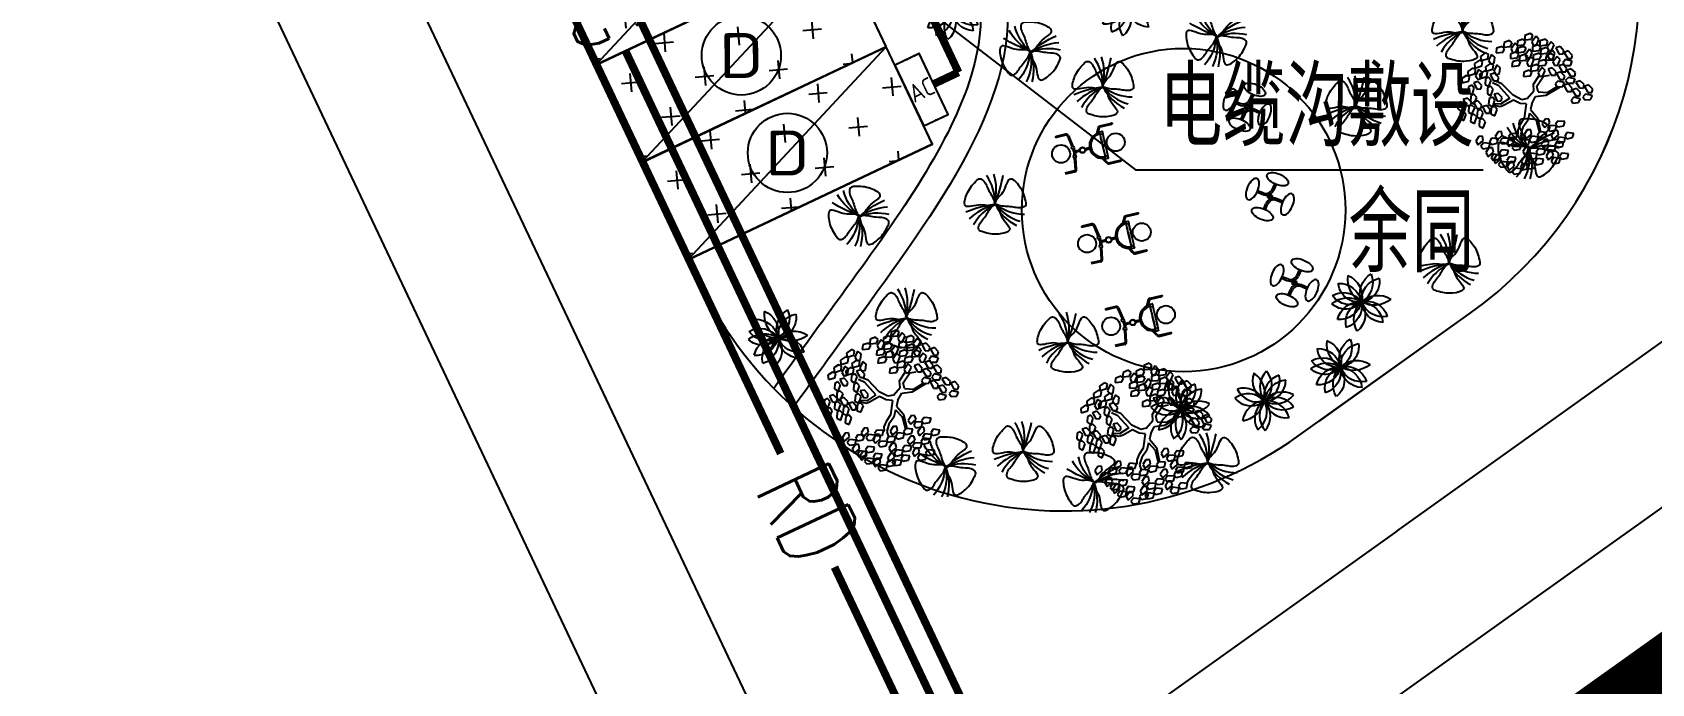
# Model space of a CAD drawing. Extents: x -809667 to 586099, y 3084146 to 3634412.
# Drawn here: x 381281.71 to 381317.75, y 3084266.69 to 3084281.19 of the extents above; entities that cross this region are included whole.
import ezdxf
from ezdxf.enums import TextEntityAlignment as Align

# ---------------------------------------------------------------- set-up
doc = ezdxf.new("R2010")
doc.units = 0
doc.header["$LTSCALE"] = 0.5
doc.header["$PDSIZE"] = 0.2
doc.layers.get('0').update_dxf_attribs({"linetype": 'CONTINUOUS'})
for name, color, linetype in [('DIM-动力', 3, 'CONTINUOUS'), ('DIM-照明', 3, 'CONTINUOUS'), ('DIM-通讯', 3, 'CONTINUOUS'), ('EQUIP-箱柜', 3, 'CONTINUOUS'), ('WIRE-动力', 2, 'CONTINUOUS'), ('WIRE-照明', 1, 'CONTINUOUS'), ('WIRE-通讯', 4, 'CONTINUOUS'), ('乔木', 84, 'CONTINUOUS'), ('器材', 1, 'CONTINUOUS'), ('文字', 7, 'CONTINUOUS'), ('树', 3, 'CONTINUOUS')]:
    doc.layers.add(name, color=color, linetype=linetype)
doc.styles.add('_TEL_ATTDEF', font='GBENOR', dxfattribs={"width": 0.8, "height": 3, "bigfont": 'GBCBIG'})
doc.styles.add('_TEL_DIM', font='SIMPLEX', dxfattribs={"width": 0.8, "height": 3.5, "bigfont": 'HZTXT'})
doc.styles.add('zx', font='GBENOR', dxfattribs={"width": 1.2, "bigfont": 'GBCBIG'})

# ---------------------------------------------------------------- blocks, each defined once
blk = doc.blocks.new('A$C42CC5923')
at = {"layer": '器材', "color": 0}
for p, q in [((319, 751), (407, 634)), ((351, 775), (439, 658)), ((263, 351), (360, 425)), ((287, 319), (386, 394)), ((687, 263), (612, 363)), ((751, 719), (634, 631)), ((719, 287), (645, 385)), ((775, 687), (658, 599))]:
    blk.add_line(p, q, dxfattribs=at)
for radius in [50, 25]:
    blk.add_circle((519, 519), radius, dxfattribs=at)
for centre, radius, start, end in [((279, 553), 152, 302.4629, 32.4629), ((281, 552), 190, 303.7495, 33.7495), ((757, 486), 190, 130.3037, 220.3037), ((758, 485), 152, 131.5902, 221.5902)]:
    blk.add_arc(centre, radius, start, end, dxfattribs=at)
for centre, major_axis in [((263, 858), (-203, -153)), ((774, 180), (203, 153))]:
    blk.add_ellipse(centre, major_axis=major_axis, ratio=0.467287, dxfattribs=at)
at = {"layer": '器材', "color": 0, "extrusion": (0, 0, -1)}
for centre, major_axis in [((857, 774), (153, -203)), ((180, 264), (-153, 203))]:
    blk.add_ellipse(centre, major_axis=major_axis, ratio=0.467287, dxfattribs=at)
blk = doc.blocks.new('A$C13153371')
at = {"layer": '器材', "color": 0}
for p, q in [((458, 875), (195, 876)), ((458, 850), (195, 851)), ((440, 743), (439, 742)), ((439, 739), (439, 742)), ((440, 738), (439, 739)), ((440, 738), (439, 737)), ((439, 737), (439, 689)), ((440, 745), (440, 743)), ((504, 742), (440, 743)), ((449, 746), (441, 746)), ((450, 745), (450, 743)), ((484, 835), (547, 725)), ((494, 744), (494, 742)), ((503, 745), (495, 745)), ((504, 744), (504, 742)), ((505, 741), (504, 742)), ((505, 738), (504, 737)), ((505, 736), (504, 737)), ((505, 738), (505, 741)), ((505, 736), (505, 688)), ((505, 728), (505, 696)), ((506, 847), (576, 725)), ((576, 725), (547, 725)), ((1192, 823), (1147, 568)), ((1217, 818), (1172, 568)), ((1247, 868), (1463, 867)), ((1247, 843), (1463, 842)), ((440, 688), (439, 689)), ((504, 687), (440, 688)), ((441, 638), (442, 658)), ((441, 608), (441, 628)), ((441, 578), (441, 598)), ((441, 548), (441, 568)), ((441, 518), (441, 538)), ((441, 488), (441, 508)), ((441, 458), (441, 478)), ((441, 428), (441, 448)), ((441, 398), (441, 418)), ((441, 368), (441, 388)), ((442, 668), (442, 678)), ((497, 682), (447, 683)), ((501, 637), (502, 657)), ((501, 607), (501, 627)), ((501, 577), (501, 597)), ((501, 547), (501, 567)), ((501, 517), (501, 537)), ((501, 487), (501, 507)), ((501, 457), (501, 477)), ((501, 427), (501, 447)), ((501, 397), (501, 417)), ((501, 367), (501, 387)), ((502, 667), (502, 677)), ((505, 688), (504, 687)), ((779, 452), (897, 452)), ((779, 420), (897, 420)), ((1021, 448), (1122, 448)), ((1021, 423), (1122, 423)), ((1122, 423), (1122, 448)), ((1147, 568), (1172, 568)), ((455, 25), (192, 26)), ((455, 0), (192, 1)), ((438, 188), (437, 187)), ((437, 139), (437, 187)), ((438, 138), (437, 139)), ((438, 138), (437, 137)), ((437, 137), (437, 134)), ((438, 133), (437, 134)), ((502, 187), (438, 188)), ((502, 132), (438, 133)), ((438, 131), (438, 133)), ((447, 130), (439, 130)), ((440, 338), (441, 358)), ((440, 308), (440, 328)), ((440, 298), (440, 278)), ((440, 248), (440, 268)), ((440, 218), (440, 238)), ((440, 198), (440, 208)), ((445, 193), (495, 192)), ((448, 131), (448, 133)), ((481, 40), (545, 149)), ((492, 130), (492, 132)), ((501, 129), (493, 129)), ((500, 337), (501, 357)), ((500, 307), (500, 327)), ((500, 297), (500, 277)), ((500, 247), (500, 267)), ((500, 217), (500, 237)), ((500, 197), (500, 207)), ((503, 186), (502, 187)), ((503, 138), (502, 137)), ((503, 136), (502, 137)), ((503, 133), (502, 132)), ((502, 130), (502, 132)), ((503, 138), (503, 186)), ((503, 146), (503, 178)), ((503, 27), (574, 149)), ((503, 136), (503, 133)), ((574, 149), (545, 149)), ((1190, 47), (1146, 302)), ((1146, 302), (1171, 302)), ((1214, 52), (1171, 302)), ((1244, 27), (1460, 26)), ((1244, 2), (1460, 1))]:
    blk.add_line(p, q, dxfattribs=at)
for centre, radius in [((194, 863), 12.5), ((200, 440), 200), ((958, 436), 63.5), ((958, 436), 57), ((1138, 435), 16), ((1159, 535), 33), ((1159, 335), 33), ((1445, 405), 200), ((191, 13), 12.5), ((1460, 14), 12.5)]:
    blk.add_circle(centre, radius, dxfattribs=at)
for centre, radius, start, end in [((441, 745), 1, 89.8087, 179.8087), ((449, 745), 1, 359.8087, 89.8087), ((458, 820), 55, 29.8087, 89.8087), ((458, 820), 30, 29.8087, 89.8087), ((495, 744), 1, 89.8087, 179.8087), ((503, 744), 1, 359.8087, 89.8087), ((504, 437), 291, 2.9606, 89.8087), ((1246, 813), 55, 89.8087, 169.8087), ((1246, 813), 30, 89.8087, 169.8087), ((441, 633), 5, 89.8087, 269.8087), ((441, 603), 5, 89.8087, 269.8087), ((441, 573), 5, 89.8087, 269.8087), ((441, 543), 5, 89.8087, 269.8087), ((441, 513), 5, 89.8087, 269.8087), ((441, 483), 5, 89.8087, 269.8087), ((441, 453), 5, 89.8087, 269.8087), ((441, 423), 5, 89.8087, 269.8087), ((441, 393), 5, 89.8087, 269.8087), ((441, 363), 5, 89.8087, 269.8087), ((442, 663), 5, 89.8087, 269.8087), ((447, 678), 5, 89.8087, 179.8087), ((497, 677), 5, 359.8087, 89.8087), ((501, 632), 5, 269.8087, 89.8087), ((501, 602), 5, 269.8087, 89.8087), ((501, 572), 5, 269.8087, 89.8087), ((501, 542), 5, 269.8087, 89.8087), ((501, 512), 5, 269.8087, 89.8087), ((501, 482), 5, 269.8087, 89.8087), ((501, 452), 5, 269.8087, 89.8087), ((501, 422), 5, 269.8087, 89.8087), ((501, 392), 5, 269.8087, 89.8087), ((501, 362), 5, 269.8087, 89.8087), ((502, 662), 5, 269.8087, 89.8087), ((504, 437), 259, 269.8087, 89.8087), ((504, 437), 291, 269.8087, 356.6568), ((779, 436), 16, 89.8087, 269.8087), ((1354, 434), 232, 160.3764, 199.241), ((1159, 535), 33, 223.5476, 281.6072), ((1159, 335), 33, 78.0103, 136.0698), ((1354, 434), 200, 160.0241, 199.5934), ((440, 333), 5, 89.8087, 269.8087), ((440, 303), 5, 89.8087, 269.8087), ((440, 273), 5, 89.8087, 269.8087), ((440, 243), 5, 89.8087, 269.8087), ((440, 213), 5, 89.8087, 269.8087), ((439, 131), 1, 179.8087, 269.8087), ((445, 198), 5, 179.8087, 269.8087), ((447, 131), 1, 269.8087, 359.8087), ((456, 55), 30, 269.8087, 329.8087), ((456, 55), 55, 269.8087, 329.8087), ((493, 130), 1, 179.8087, 269.8087), ((495, 197), 5, 269.8087, 359.8087), ((500, 332), 5, 269.8087, 89.8087), ((500, 302), 5, 269.8087, 89.8087), ((500, 272), 5, 269.8087, 89.8087), ((500, 242), 5, 269.8087, 89.8087), ((500, 212), 5, 269.8087, 89.8087), ((501, 130), 1, 269.8087, 359.8087), ((1244, 57), 55, 189.8087, 269.8087), ((1244, 57), 30, 189.8087, 269.8087)]:
    blk.add_arc(centre, radius, start, end, dxfattribs=at)
blk = doc.blocks.new('白玉兰')
at = {"color": 0}
for centre, radius, start, end in [((-713, 1844), 1941, 291.82137, 332.63459), ((-478, 2077), 2115, 283.29933, 320.85284), ((-1261, 1665), 2054, 309.39345, 347.16547), ((-559, -2135), 2214, 76.70325, 111.40179), ((-1148, -2037), 2310, 61.625, 95.14911), ((-4729, -6984), 8429, 56.1879, 65.279), ((4371, -556), 4392, 172.1708, 190.66767), ((2827, 107), 2821, 182.25436, 209.88683), ((2146, 475), 2185, 193.30629, 228.41072)]:
    blk.add_arc(centre, radius, start, end, dxfattribs=at)
for points in [[(-33, 16), (-233, 73), (-342, 562), (-1254, 922), (-425, 1375), (-33, 1392), (376, 1386), (477, 1091), (236, 716), (185, 277), (29, 67), (-7, 18)], [(36, -22), (99, -220), (-250, -580), (-51, -1540), (-885, -1095), (-1114, -777), (-1334, -432), (-1142, -186), (-697, -181), (-301, 17), (-41, 2), (21, -1)], [(8, 31), (155, 177), (635, 34), (1395, 653), (1385, -291), (1209, -641), (1004, -995), (697, -939), (487, -546), (129, -287), (22, -49), (-3, 7)]]:
    blk.add_open_spline(points, degree=3, knots=[0, 0, 0, 0, 621.989778, 1340.944545, 1869.007736, 2592.427455, 2798.699245, 2915.827596, 3435.261502, 4029.77129, 4212.300518, 4212.300518, 4212.300518, 4212.300518], dxfattribs=at)
blk = doc.blocks.new('A$C46A015EA')
at = {"layer": '树', "color": 0, "linetype": 'Continuous'}
for centre, radius, start, end in [((1.33, 4.1), 1.97, 227.5644, 31.3305), ((0.8, 3.48), 2, 251.8163, 53.749), ((2.09, 4.41), 1.9, 199.3601, 10.491), ((0.8, 2.58), 1.78, 359.791, 92.4715), ((2.81, 4.68), 2.12, 188.6399, 263.6226), ((3.77, 4.19), 2.01, 153.4396, 313.5861), ((4.1, 3.63), 1.85, 126.1691, 303.0486), ((4.64, 2.8), 2.08, 109.3184, 262.8778), ((1.26, 1.36), 1.8, 310.7789, 134.4149), ((0.76, 1.9), 1.94, 297.0245, 103.8489), ((3.55, 0.81), 2.01, 38.8778, 198.6816), ((3.96, 1.2), 1.94, 51.9802, 218.2571), ((2.13, 0.33), 2.29, 10.2667, 147.1518)]:
    blk.add_arc(centre, radius, start, end, dxfattribs=at)
blk = doc.blocks.new('幌伞枫')
at = {"layer": '乔木', "color": 0}
for p, q in [((-685, 826), (-567, 841)), ((-677, 937), (-604, 995)), ((-670, 878), (-677, 937)), ((-604, 870), (-670, 878)), ((-604, 995), (-531, 966)), ((-531, 966), (-604, 870)), ((-567, 841), (-531, 782)), ((-531, 995), (-450, 1054)), ((-523, 937), (-531, 995)), ((-531, 819), (-457, 878)), ((-450, 929), (-523, 937)), ((-457, 878), (-391, 848)), ((-391, 848), (-457, 746)), ((-450, 1054), (-384, 1025)), ((-384, 1025), (-450, 929)), ((-384, 870), (-303, 937)), ((-377, 819), (-384, 870)), ((-237, 900), (-310, 804)), ((-303, 937), (-237, 900)), ((-237, 797), (-156, 863)), ((-156, 863), (-90, 826)), ((-9, 966), (27, 1054)), ((20, 915), (-9, 966)), ((86, 944), (20, 915)), ((27, 1054), (101, 1061)), ((101, 1061), (86, 944)), ((123, 966), (145, 1032)), ((196, 878), (123, 966)), ((137, 804), (167, 870)), ((145, 1032), (203, 1025)), ((167, 870), (225, 863)), ((247, 937), (196, 878)), ((203, 1025), (247, 937)), ((225, 863), (262, 775)), ((247, 937), (284, 1025)), ((284, 885), (247, 937)), ((284, 1025), (365, 1032)), ((350, 915), (284, 885)), ((365, 1032), (350, 915)), ((380, 937), (409, 1003)), ((460, 848), (380, 937)), ((402, 775), (424, 841)), ((409, 1003), (468, 995)), ((424, 900), (460, 988)), ((453, 848), (424, 900)), ((424, 841), (482, 834)), ((519, 878), (453, 848)), ((460, 988), (534, 995)), ((504, 900), (460, 848)), ((468, 995), (504, 900)), ((482, 834), (526, 746)), ((534, 995), (519, 878)), ((556, 900), (578, 966)), ((629, 812), (556, 900)), ((578, 966), (636, 959)), ((681, 870), (629, 812)), ((636, 959), (681, 870)), ((651, 775), (688, 863)), ((688, 863), (761, 870)), ((761, 870), (747, 753)), ((783, 775), (805, 841)), ((805, 841), (864, 834)), ((864, 834), (908, 746)), ((-993, 643), (-927, 680)), ((-993, 548), (-993, 643)), ((-890, 570), (-942, 518)), ((-927, 680), (-890, 570)), ((-810, 628), (-736, 687)), ((-802, 570), (-810, 628)), ((-736, 562), (-802, 570)), ((-736, 687), (-663, 658)), ((-663, 658), (-736, 562)), ((-663, 753), (-685, 826)), ((-567, 738), (-663, 753)), ((-663, 687), (-582, 746)), ((-655, 628), (-663, 687)), ((-582, 614), (-655, 628)), ((-582, 746), (-516, 716)), ((-516, 716), (-582, 614)), ((-531, 782), (-567, 738)), ((-545, 709), (-428, 724)), ((-523, 636), (-545, 709)), ((-523, 760), (-531, 819)), ((-457, 746), (-523, 760)), ((-421, 621), (-523, 636)), ((-428, 724), (-384, 665)), ((-384, 665), (-421, 621)), ((-391, 628), (-274, 643)), ((-369, 555), (-391, 628)), ((-384, 738), (-310, 804)), ((-377, 680), (-384, 738)), ((-310, 804), (-377, 819)), ((-310, 672), (-377, 680)), ((-274, 548), (-369, 555)), ((-310, 804), (-237, 768)), ((-237, 768), (-310, 672)), ((-296, 511), (-215, 577)), ((-274, 643), (-237, 592)), ((-237, 592), (-274, 548)), ((-230, 738), (-237, 797)), ((-156, 731), (-230, 738)), ((-215, 577), (-149, 540)), ((-90, 826), (-156, 731)), ((108, 650), (145, 738)), ((137, 599), (108, 650)), ((211, 716), (137, 804)), ((203, 628), (137, 599)), ((145, 738), (218, 746)), ((218, 746), (203, 628)), ((262, 775), (211, 716)), ((240, 650), (262, 716)), ((313, 562), (240, 650)), ((255, 489), (284, 555)), ((262, 716), (321, 709)), ((284, 555), (336, 548)), ((306, 540), (350, 636)), ((365, 621), (313, 562)), ((321, 709), (365, 621)), ((350, 636), (424, 636)), ((475, 687), (402, 775)), ((424, 636), (409, 518)), ((446, 548), (468, 606)), ((468, 606), (526, 599)), ((526, 746), (475, 687)), ((526, 599), (570, 511)), ((570, 738), (600, 804)), ((644, 650), (570, 738)), ((600, 804), (658, 797)), ((695, 709), (644, 650)), ((681, 724), (651, 775)), ((658, 797), (695, 709)), ((747, 753), (681, 724)), ((717, 525), (754, 614)), ((754, 614), (827, 621)), ((857, 687), (783, 775)), ((798, 614), (827, 680)), ((871, 525), (798, 614)), ((827, 621), (813, 503)), ((827, 680), (886, 672)), ((849, 525), (871, 592)), ((908, 746), (857, 687)), ((871, 592), (930, 584)), ((923, 584), (871, 525)), ((886, 672), (923, 584)), ((930, 584), (974, 496)), ((-1081, 320), (-1015, 357)), ((-1081, 217), (-1081, 320)), ((-1037, 489), (-971, 525)), ((-1037, 393), (-1037, 489)), ((-986, 364), (-1037, 393)), ((-1015, 357), (-978, 239)), ((-942, 518), (-993, 548)), ((-934, 408), (-986, 364)), ((-971, 525), (-934, 408)), ((-956, 320), (-898, 423)), ((-883, 291), (-956, 320)), ((-898, 423), (-824, 423)), ((-883, 349), (-817, 386)), ((-810, 364), (-883, 291)), ((-883, 247), (-883, 349)), ((-824, 423), (-810, 364)), ((-817, 518), (-699, 533)), ((-795, 445), (-817, 518)), ((-817, 386), (-780, 269)), ((-699, 430), (-795, 445)), ((-758, 313), (-685, 371)), ((-751, 254), (-758, 313)), ((-699, 533), (-663, 474)), ((-663, 474), (-699, 430)), ((-685, 371), (-619, 342)), ((-619, 342), (-685, 247)), ((-611, 371), (-531, 430)), ((-604, 313), (-611, 371)), ((-538, 305), (-604, 313)), ((-465, 401), (-538, 305)), ((-531, 430), (-465, 401)), ((-457, 342), (-332, 364)), ((-428, 276), (-457, 342)), ((-443, 452), (-369, 518)), ((-435, 393), (-443, 452)), ((-369, 386), (-435, 393)), ((-369, 518), (-296, 481)), ((-296, 481), (-369, 386)), ((-332, 364), (-296, 305)), ((-296, 305), (-332, 261)), ((-257, 346), (-327, 441)), ((-222, 377), (-311, 462)), ((-288, 452), (-296, 511)), ((-215, 445), (-288, 452)), ((-252, 158), (-257, 346)), ((-206, 307), (-222, 377)), ((-149, 540), (-215, 445)), ((-188, 124), (-206, 307)), ((225, 276), (277, 357)), ((328, 401), (255, 489)), ((277, 357), (336, 393)), ((291, 261), (372, 364)), ((343, 496), (306, 540)), ((380, 459), (328, 401)), ((336, 548), (380, 459)), ((336, 393), (344, 419)), ((409, 518), (343, 496)), ((365, 225), (402, 313)), ((372, 364), (468, 393)), ((402, 313), (482, 320)), ((519, 452), (446, 548)), ((460, 386), (490, 452)), ((534, 291), (460, 386)), ((482, 320), (468, 203)), ((490, 452), (541, 445)), ((497, 225), (526, 291)), ((570, 511), (519, 452)), ((526, 291), (585, 283)), ((585, 349), (534, 291)), ((541, 445), (585, 349)), ((585, 283), (622, 188)), ((592, 408), (629, 496)), ((629, 357), (592, 408)), ((629, 496), (710, 503)), ((695, 386), (629, 357)), ((710, 503), (695, 386)), ((747, 481), (717, 525)), ((725, 408), (754, 474)), ((798, 320), (725, 408)), ((813, 503), (747, 481)), ((747, 247), (769, 313)), ((754, 474), (813, 467)), ((769, 313), (827, 305)), ((849, 371), (798, 320)), ((813, 467), (849, 371)), ((827, 305), (871, 217)), ((923, 437), (849, 525)), ((864, 364), (893, 430)), ((937, 276), (864, 364)), ((893, 430), (952, 423)), ((974, 496), (923, 437)), ((989, 335), (937, 276)), ((952, 423), (989, 335)), ((-1125, 166), (-1059, 195)), ((-1125, 63), (-1125, 166)), ((-1074, 34), (-1125, 63)), ((-1030, 188), (-1081, 217)), ((-1022, 85), (-1074, 34)), ((-1059, 195), (-1022, 85)), ((-1044, -10), (-986, 92)), ((-978, 239), (-1030, 188)), ((-986, 92), (-912, 92)), ((-898, 34), (-971, -32)), ((-927, 195), (-861, 225)), ((-927, 92), (-927, 195)), ((-876, 63), (-927, 92)), ((-912, 92), (-898, 34)), ((-832, 217), (-883, 247)), ((-824, 114), (-876, 63)), ((-861, 225), (-824, 114)), ((-846, 19), (-788, 122)), ((-773, -3), (-846, 19)), ((-780, 269), (-832, 217)), ((-788, 122), (-714, 122)), ((-773, 203), (-655, 217)), ((-751, 129), (-773, 203)), ((-699, 63), (-773, -3)), ((-685, 247), (-751, 254)), ((-648, 114), (-751, 129)), ((-714, 122), (-699, 63)), ((-655, 217), (-611, 158)), ((-611, 158), (-648, 114)), ((-531, 129), (-641, 203)), ((-531, 195), (-633, 254)), ((-252, 158), (-531, 195)), ((-259, 85), (-531, 129)), ((-332, 261), (-428, 276)), ((-112, 4), (-259, 85)), ((-76, 63), (-188, 124)), ((-76, -84), (-112, 4)), ((-9, -18), (-76, 63)), ((-9, -18), (174, 151)), ((152, 26), (240, 122)), ((152, 26), (318, 4)), ((174, 151), (225, 276)), ((240, 122), (291, 261)), ((295, -42), (527, 53)), ((318, 4), (524, 78)), ((402, 173), (365, 225)), ((468, 203), (402, 173)), ((570, 136), (497, 225)), ((519, 63), (541, 129)), ((592, -25), (519, 63)), ((541, 129), (600, 122)), ((622, 188), (570, 136)), ((644, 34), (592, -25)), ((600, 122), (644, 34)), ((673, 70), (710, 166)), ((703, 26), (673, 70)), ((769, 48), (703, 26)), ((710, 166), (783, 166)), ((820, 158), (747, 247)), ((783, 166), (769, 48)), ((805, 78), (827, 144)), ((879, -18), (805, 78)), ((871, 217), (820, 158)), ((827, 144), (886, 136)), ((879, 122), (923, 210)), ((915, 78), (879, 122)), ((930, 41), (879, -18)), ((886, 136), (930, 41)), ((981, 100), (915, 78)), ((923, 210), (996, 217)), ((996, 217), (981, 100)), ((1011, 122), (1040, 188)), ((1092, 34), (1011, 122)), ((1033, -40), (1055, 26)), ((1040, 188), (1099, 180)), ((1055, 26), (1114, 19)), ((1143, 92), (1092, 34)), ((1099, 180), (1143, 92)), ((1114, 19), (1158, -69)), ((-1089, -304), (-1030, -253)), ((-1081, -142), (-1022, -91)), ((-1052, -238), (-1081, -142)), ((-1000, -253), (-1052, -238)), ((-971, -32), (-1044, -10)), ((-1030, -253), (-971, -355)), ((-1022, -91), (-964, -194)), ((-964, -194), (-1000, -253)), ((-861, -282), (-802, -238)), ((-802, -238), (-744, -341)), ((-736, -231), (-677, -179)), ((-707, -326), (-736, -231)), ((-677, -179), (-619, -289)), ((-479, -289), (-421, -245)), ((-421, -245), (-362, -348)), ((-120, -253), (-215, -311)), ((-76, -84), (-120, -253)), ((42, -98), (-20, -221)), ((-20, -221), (62, -380)), ((-9, -18), (-9, -18)), ((-9, -18), (-9, -18)), ((-9, -18), (-9, -18)), ((-9, -18), (-9, -18)), ((-9, -18), (-9, -18)), ((-9, -18), (-9, -18)), ((-9, -18), (-9, -18)), ((-9, -18), (-9, -18)), ((-9, -18), (-9, -18)), ((-9, -18), (-9, -18)), ((-9, -18), (-9, -18)), ((-9, -18), (-9, -18)), ((-9, -18), (-9, -18)), ((-9, -18), (-9, -18)), ((-9, -18), (-9, -18)), ((-9, -18), (-9, -18)), ((-9, -18), (-9, -18)), ((-9, -18), (-9, -18)), ((-9, -18), (-9, -18)), ((-9, -18), (-9, -18)), ((-9, -18), (-9, -18)), ((-9, -18), (-9, -18)), ((-9, -18), (-9, -18)), ((-9, -18), (-9, -18)), ((-9, -18), (-9, -18)), ((-9, -18), (-9, -18)), ((-9, -18), (-9, -18)), ((-9, -18), (-9, -18)), ((-9, -18), (-9, -18)), ((-9, -18), (-9, -18)), ((-9, -18), (-9, -18)), ((-9, -18), (-9, -18)), ((-9, -18), (-9, -18)), ((-9, -18), (-9, -18)), ((-9, -18), (-9, -18)), ((-9, -18), (-9, -18)), ((-9, -18), (-9, -18)), ((-9, -18), (-9, -18)), ((-9, -18), (-9, -18)), ((-9, -18), (-9, -18)), ((42, -98), (109, -22)), ((109, -22), (295, -42)), ((387, -142), (424, -47)), ((424, -187), (387, -142)), ((424, -47), (504, -47)), ((490, -165), (424, -187)), ((504, -47), (490, -165)), ((519, -135), (548, -76)), ((592, -231), (519, -135)), ((541, -297), (563, -231)), ((548, -76), (607, -84)), ((563, -231), (622, -238)), ((644, -172), (592, -231)), ((607, -84), (644, -172)), ((622, -238), (666, -333)), ((644, -150), (681, -62)), ((673, -201), (644, -150)), ((739, -172), (673, -201)), ((681, -62), (754, -54)), ((754, -54), (739, -172)), ((776, -150), (805, -84)), ((849, -238), (776, -150)), ((791, -311), (820, -245)), ((805, -84), (857, -91)), ((820, -84), (849, -18)), ((893, -172), (820, -84)), ((820, -245), (879, -253)), ((849, -18), (908, -25)), ((901, -187), (849, -238)), ((857, -91), (901, -187)), ((879, -253), (915, -341)), ((945, -120), (893, -172)), ((908, -25), (945, -120)), ((1106, -128), (1033, -40)), ((1158, -69), (1106, -128)), ((-1067, -399), (-1089, -304)), ((-1008, -414), (-1067, -399)), ((-971, -355), (-1008, -414)), ((-978, -502), (-920, -458)), ((-956, -598), (-978, -502)), ((-971, -451), (-934, -341)), ((-898, -465), (-971, -451)), ((-934, -341), (-868, -326)), ((-920, -458), (-861, -561)), ((-839, -377), (-898, -465)), ((-876, -443), (-817, -399)), ((-846, -539), (-876, -443)), ((-868, -326), (-839, -377)), ((-839, -385), (-861, -282)), ((-795, -561), (-846, -539)), ((-780, -399), (-839, -385)), ((-817, -399), (-758, -502)), ((-758, -502), (-795, -561)), ((-744, -341), (-780, -399)), ((-751, -598), (-714, -480)), ((-744, -392), (-685, -341)), ((-722, -487), (-744, -392)), ((-663, -502), (-722, -487)), ((-714, -480), (-648, -465)), ((-655, -348), (-707, -326)), ((-685, -341), (-626, -443)), ((-626, -524), (-677, -605)), ((-626, -443), (-663, -502)), ((-619, -289), (-655, -348)), ((-648, -465), (-626, -524)), ((-626, -539), (-589, -429)), ((-553, -554), (-626, -539)), ((-626, -590), (-567, -546)), ((-589, -429), (-523, -414)), ((-567, -546), (-509, -649)), ((-494, -465), (-553, -554)), ((-523, -414), (-494, -465)), ((-487, -451), (-428, -399)), ((-465, -546), (-487, -451)), ((-487, -605), (-428, -554)), ((-457, -385), (-479, -289)), ((-413, -568), (-465, -546)), ((-399, -407), (-457, -385)), ((-428, -399), (-369, -510)), ((-428, -554), (-369, -664)), ((-369, -510), (-413, -568)), ((-362, -348), (-399, -407)), ((-369, -598), (-332, -487)), ((-332, -487), (-266, -473)), ((-244, -524), (-296, -612)), ((-215, -311), (-285, -477)), ((-266, -473), (-244, -524)), ((-156, -341), (-230, -532)), ((-230, -532), (-186, -627)), ((-61, -304), (-156, -341)), ((-61, -304), (38, -431)), ((38, -431), (49, -612)), ((62, -380), (79, -664)), ((614, -392), (541, -297)), ((666, -333), (614, -392)), ((871, -399), (791, -311)), ((915, -341), (871, -399)), ((-986, -664), (-927, -620)), ((-964, -759), (-986, -664)), ((-912, -781), (-964, -759)), ((-898, -620), (-956, -598)), ((-927, -620), (-868, -722)), ((-868, -722), (-912, -781)), ((-861, -561), (-898, -620)), ((-868, -818), (-832, -700)), ((-795, -825), (-868, -818)), ((-832, -700), (-766, -686)), ((-744, -744), (-795, -825)), ((-766, -686), (-744, -744)), ((-766, -825), (-699, -774)), ((-736, -921), (-766, -825)), ((-677, -605), (-751, -598)), ((-751, -664), (-692, -620)), ((-729, -759), (-751, -664)), ((-670, -781), (-729, -759)), ((-699, -774), (-641, -884)), ((-692, -620), (-633, -722)), ((-633, -722), (-670, -781)), ((-633, -752), (-575, -708)), ((-611, -847), (-633, -752)), ((-597, -693), (-626, -590)), ((-545, -708), (-597, -693)), ((-575, -708), (-516, -810)), ((-516, -810), (-553, -869)), ((-509, -649), (-545, -708)), ((-516, -906), (-479, -788)), ((-494, -766), (-435, -715)), ((-472, -862), (-494, -766)), ((-457, -700), (-487, -605)), ((-479, -788), (-413, -781)), ((-406, -722), (-457, -700)), ((-435, -715), (-377, -818)), ((-413, -781), (-384, -832)), ((-377, -818), (-413, -877)), ((-369, -664), (-406, -722)), ((-377, -913), (-340, -803)), ((-296, -612), (-369, -598)), ((-340, -803), (-274, -788)), ((-288, -664), (-171, -649)), ((-266, -737), (-288, -664)), ((-274, -788), (-244, -840)), ((-171, -752), (-266, -737)), ((-171, -649), (-127, -708)), ((-127, -708), (-171, -752)), ((-142, -737), (-24, -730)), ((-127, -810), (-142, -737)), ((-24, -832), (-127, -810)), ((-24, -686), (-9, -620)), ((64, -766), (-24, -686)), ((-24, -730), (13, -788)), ((13, -788), (-24, -832)), ((-9, -620), (49, -612)), ((27, -869), (42, -803)), ((42, -803), (101, -803)), ((49, -612), (101, -700)), ((101, -700), (64, -766)), ((93, -730), (218, -715)), ((115, -803), (93, -730)), ((101, -803), (159, -884)), ((218, -818), (115, -803)), ((218, -715), (255, -774)), ((255, -774), (218, -818)), ((240, -803), (358, -796)), ((262, -877), (240, -803)), ((358, -752), (372, -686)), ((446, -832), (358, -752)), ((358, -796), (394, -847)), ((372, -686), (431, -678)), ((431, -678), (482, -766)), ((482, -766), (446, -832)), ((-685, -935), (-736, -921)), ((-641, -884), (-685, -935)), ((-641, -972), (-604, -862)), ((-567, -987), (-641, -972)), ((-553, -869), (-611, -847)), ((-604, -862), (-538, -847)), ((-516, -899), (-567, -987)), ((-538, -847), (-516, -899)), ((-443, -913), (-516, -906)), ((-509, -979), (-391, -965)), ((-487, -1053), (-509, -979)), ((-391, -1067), (-487, -1053)), ((-413, -877), (-472, -862)), ((-384, -832), (-443, -913)), ((-391, -965), (-354, -1023)), ((-354, -1023), (-391, -1067)), ((-303, -928), (-377, -913)), ((-362, -1053), (-244, -1045)), ((-347, -1126), (-362, -1053)), ((-244, -840), (-303, -928)), ((-252, -1001), (-230, -935)), ((-164, -1082), (-252, -1001)), ((-244, -1045), (-208, -1097)), ((-208, -1097), (-244, -1141)), ((-230, -847), (-112, -840)), ((-208, -921), (-230, -847)), ((-230, -935), (-178, -928)), ((-112, -935), (-208, -921)), ((-178, -928), (-120, -1016)), ((-120, -1016), (-164, -1082)), ((-112, -840), (-76, -891)), ((-76, -891), (-112, -935)), ((-90, -921), (27, -913)), ((-68, -994), (-90, -921)), ((27, -1016), (-68, -994)), ((115, -950), (27, -869)), ((27, -913), (71, -972)), ((71, -972), (27, -1016)), ((159, -884), (115, -950)), ((167, -928), (284, -921)), ((189, -1001), (167, -928)), ((284, -1023), (189, -1001)), ((358, -891), (262, -877)), ((284, -921), (328, -979)), ((328, -979), (284, -1023)), ((313, -1009), (431, -994)), ((328, -1082), (313, -1009)), ((431, -1097), (328, -1082)), ((394, -847), (358, -891)), ((431, -950), (446, -884)), ((519, -1031), (431, -950)), ((431, -994), (468, -1053)), ((468, -1053), (431, -1097)), ((446, -884), (504, -884)), ((504, -884), (556, -965)), ((556, -965), (519, -1031)), ((-244, -1141), (-347, -1126))]:
    blk.add_line(p, q, dxfattribs=at)
blk = doc.blocks.new('123213')
at = {"layer": '文字', "linetype": 'Continuous'}
h = blk.add_hatch(dxfattribs=at)
h.set_pattern_fill('CROSS', color=8, scale=0.52003, angle=95.0349)
h.set_pattern_definition([(95.035, (381893.9438, 3087142.6683), (-0.894815, 0.74991), [0.41277, -1.23832]), (185.035, (381894.1313, 3087142.89204), (-0.74991, -0.894815), [0.41277, -1.23832])])
h.paths.add_polyline_path([(381888.113, 3087142.155), (381893.539, 3087144.718), (381892.514, 3087146.88), (381887.09, 3087144.317)])
h = blk.add_hatch(dxfattribs=at)
h.set_pattern_fill('CROSS', color=8, scale=0.52003, angle=95.0349)
h.set_pattern_definition([(95.035, (381894.9705, 3087140.499), (-0.894815, 0.74991), [0.41277, -1.23832]), (185.035, (381895.158, 3087140.7227), (-0.74991, -0.894815), [0.41277, -1.23832])])
h.paths.add_polyline_path([(381889.14, 3087139.985), (381894.566, 3087142.549), (381893.541, 3087144.71), (381888.117, 3087142.148)])
h = blk.add_hatch(dxfattribs=at)
h.set_pattern_fill('CROSS', color=8, scale=0.52003, angle=95.0349)
h.set_pattern_definition([(95.035, (381895.9964, 3087138.3289), (-0.894815, 0.74991), [0.41277, -1.23832]), (185.035, (381896.1839, 3087138.5526), (-0.74991, -0.894815), [0.41277, -1.23832])])
h.paths.add_polyline_path([(381890.166, 3087137.815), (381895.592, 3087140.379), (381894.567, 3087142.54), (381889.143, 3087139.977)])
at = {"layer": '文字', "color": 8, "linetype": 'Continuous'}
for p, q in [((381863.854, 3087179.384), (381892.787, 3087118.251)), ((381905.936, 3087131.757), (381933.727, 3087151.604)), ((381904.193, 3087134.198), (381907.565, 3087136.607)), ((381905.936, 3087131.757), (381893.812, 3087123.098))]:
    blk.add_line(p, q, dxfattribs=at)
at = {"layer": '文字', "color": 8, "linetype": 'Continuous', "const_width": 1.5, "flags": 128}
blk.add_lwpolyline([(381804.234, 3087074.341), (381852.786, 3087079.875), (381981.092, 3087094.498), (381943.469, 3087141.66), (381937.453, 3087153.954), (381936.869, 3087152.452), (381937.181, 3087150.636), (381936.123, 3087147.502), (381933.646, 3087144.173), (381869.205, 3087098.152), (381866.3, 3087104.178), (381855.665, 3087096.791), (381846.555, 3087097.31), (381816.785, 3087092.33)], dxfattribs=at)
at = {"layer": '文字', "color": 8, "linetype": 'Continuous', "flags": 128}
for points in [[(381892.708, 3087190.861, 0.393528), (381888.876, 3087192.287), (381871.32, 3087184.985, 0.428399), (381869.76, 3087180.932), (381890.384, 3087137.355, 0.467402), (381903.749, 3087133.881), (381907.565, 3087136.607, 0.348347), (381910.658, 3087147.354), (381893.025, 3087190.229)], [(381898.295, 3087098.455), (381939.043, 3087103.11, 0.590353), (381945.041, 3087117.684), (381943.166, 3087120.021, 0.397913), (381930.916, 3087121.713), (381914.916, 3087110.286, -0.467402), (381901.551, 3087113.76), (381899.743, 3087117.58, -0.362953), (381901.679, 3087125.03), (381935.471, 3087149.163)]]:
    blk.add_lwpolyline(points, format="xyb", dxfattribs=at)
blk.add_lwpolyline([(381864.251, 3087185.558), (381904.203, 3087101.143)], dxfattribs=at)
at = {"layer": '文字', "color": 8, "linetype": 'Continuous'}
for points in [[(381888.113, 3087142.155), (381893.539, 3087144.718), (381892.514, 3087146.88), (381887.09, 3087144.317)], [(381889.14, 3087139.985), (381894.566, 3087142.549), (381893.541, 3087144.71), (381888.117, 3087142.148)], [(381890.166, 3087137.815), (381895.592, 3087140.379), (381894.567, 3087142.54), (381889.143, 3087139.977)]]:
    blk.add_lwpolyline(points, close=True, dxfattribs=at)
at = {"layer": '文字', "color": 8, "linetype": 'Continuous', "flags": 128}
for points in [[(381888.118, 3087142.143), (381893.541, 3087144.71), (381892.514, 3087146.879), (381887.091, 3087144.312)], [(381889.144, 3087139.974), (381894.568, 3087142.541), (381893.541, 3087144.71), (381888.118, 3087142.143)], [(381890.171, 3087137.804), (381895.594, 3087140.371), (381894.568, 3087142.541), (381889.144, 3087139.974)]]:
    blk.add_lwpolyline(points, close=True, dxfattribs=at)
at = {"layer": '文字', "color": 8, "linetype": 'Continuous'}
for points in [[(381888.113, 3087142.155), (381892.515, 3087146.88)], [(381889.14, 3087139.985), (381893.542, 3087144.711)], [(381890.166, 3087137.815), (381894.568, 3087142.541)], [(381870.434, 3087099.188), (381922.613, 3087136.676)]]:
    blk.add_lwpolyline(points, dxfattribs=at)
at = {"layer": '文字', "color": 8, "linetype": 'Continuous', "const_width": 0.5, "flags": 128}
for points in [[(381889.487, 3087112.647), (381936.77, 3087146.415), (381945.371, 3087134.371), (381953.47, 3087124.277), (381969.851, 3087103.754), (381966.164, 3087094.829), (381892.485, 3087086.412)], [(381904.066, 3087123.059), (381936.77, 3087146.415), (381945.032, 3087134.866), (381932.012, 3087125.567), (381932.884, 3087124.347), (381930.279, 3087122.487), (381929.408, 3087123.707), (381914.922, 3087113.363), (381915.794, 3087112.142), (381913.19, 3087110.282)]]:
    blk.add_lwpolyline(points, close=True, dxfattribs=at)
at = {"layer": '文字', "color": 8, "linetype": 'Continuous'}
for centre, radius in [((381891.341, 3087142.348), 0.882), ((381901.186, 3087138.906), 3.6), ((381892.367, 3087140.178), 0.882)]:
    blk.add_circle(centre, radius, dxfattribs=at)
blk.add_arc((381902.335, 3087143.931), 9, 305.533, 22.3554, dxfattribs=at)
for points, knots in [([(381891.289, 3087160.387), (381892.59, 3087158.93), (381894.861, 3087156.388), (381891.381, 3087150.227), (381899.785, 3087144.54), (381895.884, 3087139.172), (381894.007, 3087136.59), (381894.007, 3087136.59), (381894.007, 3087136.59), (381894.007, 3087136.59), (381893.504, 3087135.899), (381893.002, 3087135.207), (381892.499, 3087134.515)], [0, 0, 0, 0, 5.241042, 9.145642, 17.995634, 26.196498, 26.196498, 26.196498, 26.196498, 26.196498, 26.196498, 28.394084, 28.394084, 28.394084, 28.394084]), ([(381890.842, 3087159.987), (381891.043, 3087159.762), (381891.242, 3087159.539), (381891.82, 3087158.874), (381892.178, 3087158.436), (381892.694, 3087157.675), (381892.879, 3087157.349), (381893.15, 3087156.704), (381893.233, 3087156.387), (381893.274, 3087155.882), (381893.267, 3087155.694), (381893.213, 3087155.283), (381893.166, 3087155.064), (381892.99, 3087154.386), (381892.824, 3087153.901), (381892.602, 3087153.088), (381892.528, 3087152.774), (381892.45, 3087152.192), (381892.438, 3087151.924), (381892.467, 3087151.403), (381892.506, 3087151.147), (381892.738, 3087150.177), (381893.073, 3087149.512), (381893.865, 3087148.249), (381894.325, 3087147.649), (381895.21, 3087146.483), (381895.635, 3087145.917), (381896.163, 3087145.045), (381896.325, 3087144.727), (381896.576, 3087144.07), (381896.646, 3087143.736), (381896.682, 3087143.039), (381896.647, 3087142.679), (381896.405, 3087141.592), (381896.069, 3087140.83), (381895.167, 3087139.255), (381894.605, 3087138.443), (381893.851, 3087137.396), (381893.686, 3087137.17), (381893.522, 3087136.943), (381893.519, 3087136.94), (381893.517, 3087136.936), (381893.515, 3087136.933), (381893.03, 3087136.267), (381892.546, 3087135.601), (381892.062, 3087134.935)], [0, 0, 0, 0, 0.809904, 0.809904, 2.429711, 2.429711, 3.66837, 3.66837, 4.926642, 4.926642, 5.673722, 5.673722, 6.420801, 6.420801, 7.887995, 7.887995, 8.767827, 8.767827, 9.468061, 9.468061, 10.168296, 10.168296, 12.19742, 12.19742, 14.226544, 14.226544, 16.255668, 16.255668, 17.461197, 17.461197, 18.836307, 18.836307, 20.211417, 20.211417, 22.844117, 22.844117, 25.476818, 25.476818, 26.19649, 26.19649, 26.19649, 26.207121, 26.207121, 26.207121, 28.322681, 28.322681, 28.322681, 28.322681])]:
    blk.add_open_spline(points, degree=3, knots=knots, dxfattribs=at)
for name, p, xscale, yscale, zscale, rotation in [('A$C46A015EA', (381899.847, 3087144.367), -0.2560000000000002, 0.2560000000000001, 0.2560000000000001, 139.7590933901361), ('A$C46A015EA', (381895.948, 3087144.285), -0.2560000000000002, 0.2560000000000001, 0.2560000000000001, 139.7590933901361), ('白玉兰', (381901.927, 3087142.771), -0.0004880798049271107, 0.0004880798049271107, 0.04880798235096967, 124.6526560546043), ('白玉兰', (381907.394, 3087142.882), 0.0004880798049271111, 0.0004880798049271111, 0.04880798235096967, 283.1089006423777), ('白玉兰', (381897.782, 3087142.431), -0.0004880798049271107, 0.0004880798049271107, 0.04880798235096967, 124.6526560546043), ('幌伞枫', (381908.801, 3087141.247), -0.0013, 0.0013, 0.0013, 124.6526560546043), ('白玉兰', (381899.385, 3087141.646), 0.000488079804927111, 0.000488079804927111, 0.04880798235096967, 283.1089006423777), ('A$C42CC5923', (381901.893, 3087141.392), 0.0009999999999999998, 0.0009999999999999998, 0.0009999999999999998, 299.5357912648619), ('白玉兰', (381905.023, 3087141.218), 0.0004880798049271111, 0.0004880798049271111, 0.04880798235096967, 283.1089006423777), ('白玉兰', (381908.871, 3087140.274), -0.0004880798049271107, 0.0004880798049271107, 0.04880798235096967, 124.6526560546043), ('A$C13153371', (381899.766, 3087140.89), 0.0009999999999999998, 0.0009999999999999998, 0.0009999999999999998, 193.604963776433), ('白玉兰', (381893.966, 3087138.77), -0.0004880798049271107, 0.0004880798049271107, 0.04880798235096967, 124.6526560546043), ('白玉兰', (381896.985, 3087139.033), 0.0004880798049271111, 0.0004880798049271111, 0.04880798235096967, 283.1089006423777), ('A$C42CC5923', (381902.401, 3087139.399), 0.0009999999999999998, 0.0009999999999999998, 0.0009999999999999998, 299.5357912648619), ('A$C13153371', (381900.346, 3087138.891), 0.001, 0.001, 0.001, 193.604963776433), ('白玉兰', (381907.092, 3087137.718), 0.0004880798049271111, 0.0004880798049271111, 0.04880798235096967, 283.1089006423777), ('A$C42CC5923', (381902.948, 3087137.482), 0.0009999999999999998, 0.0009999999999999998, 0.0009999999999999998, 299.5357912648619), ('A$C46A015EA', (381905.066, 3087137.789), -0.2560000000000002, 0.2560000000000001, 0.2560000000000001, 139.7590933901361), ('白玉兰', (381895.011, 3087136.499), 0.000488079804927111, 0.000488079804927111, 0.04880798235096967, 283.1089006423777), ('A$C46A015EA', (381892.079, 3087136.991), -0.2560000000000002, 0.2560000000000001, 0.2560000000000001, 139.7590933901361), ('白玉兰', (381898.604, 3087135.958), 0.0004880798049271111, 0.0004880798049271111, 0.04880798235096967, 283.1089006423777), ('A$C13153371', (381900.882, 3087137.051), 0.001, 0.001, 0.001, 193.604963776433), ('幌伞枫', (381894.691, 3087134.641), -0.0013, 0.0013, 0.0013, 124.6526560546043), ('A$C46A015EA', (381904.601, 3087136.337), -0.2560000000000002, 0.2560000000000001, 0.2560000000000001, 139.7590933901361), ('幌伞枫', (381900.319, 3087133.902), -0.0013, 0.0013, 0.0013, 124.6526560546043), ('A$C46A015EA', (381902.351, 3087135.34), 0.2560000000000001, 0.2560000000000001, 0.2560000000000001, 268.002463306846), ('A$C46A015EA', (381900.479, 3087135.138), 0.2560000000000001, 0.2560000000000001, 0.2560000000000001, 268.002463306846), ('白玉兰', (381897.612, 3087133.526), 0.0004880798049271111, 0.0004880798049271111, 0.04880798235096967, 283.1089006423777), ('白玉兰', (381895.896, 3087133.188), -0.0004880798049271107, 0.0004880798049271107, 0.04880798235096967, 124.6526560546043), ('白玉兰', (381901.722, 3087133.274), 0.0004880798049271111, 0.0004880798049271111, 0.04880798235096967, 283.1089006423777), ('白玉兰', (381899.193, 3087132.841), -0.0004880798049271107, 0.0004880798049271107, 0.04880798235096967, 124.6526560546043)]:
    blk.add_blockref(name, p, dxfattribs=dict(at, xscale=xscale, yscale=yscale, zscale=zscale, rotation=rotation))
at = {"layer": '文字', "color": 8, "linetype": 'Continuous', "style": 'zx', "width": 1.697422}
for p, p2 in [((381890.844, 3087141.847), (381891.842, 3087141.851)), ((381891.87, 3087139.677), (381892.868, 3087139.681))]:
    blk.add_text('D', height=0.998, rotation=0.2366, dxfattribs=at).set_placement(p, p2, align=Align.FIT)
blk = doc.blocks.new('$equip$00002708')
for p, q in [((-0.75, 0.6), (-0.75, 0)), ((0.75, 0.6), (-0.75, 0.6)), ((0.75, 0), (0.75, 0.6)), ((-0.75, 0), (0.75, 0))]:
    blk.add_line(p, q)
at = {"const_width": 0.04}
blk.add_lwpolyline([(-0.75, 0.6), (-0.75, 0), (0.75, 0), (0.75, 0.6), (-0.75, 0.6), (-0.75, 0)], dxfattribs=at)
for p in [(0, 0.6), (-0.75, 0.3), (0, 0), (0.75, 0.3)]:
    blk.add_point(p)
at = {"color": 7, "style": '_TEL_DIM'}
blk.add_attdef('$TEXT$', text='', height=0.4, dxfattribs=at).set_placement((0, 0.3), align=Align.MIDDLE_CENTER)
at = {"color": 7, "style": '_TEL_DIM', "flags": 1}
for tag in ['REMARK', 'A']:
    blk.add_attdef(tag, text='', height=0.4, dxfattribs=at).set_placement((0, 0), align=Align.MIDDLE_CENTER)

msp = doc.modelspace()

# ---------------------------------------------------------------- linework, layer by layer
at = {"layer": 'DIM-动力', "linetype": 'Continuous'}
for p, q in [((381301.856, 3084281.524), (381306.265, 3084278.13)), ((381306.265, 3084278.13), (381314.004, 3084278.13))]:
    msp.add_line(p, q, dxfattribs=at)
at = {"layer": 'WIRE-动力', "linetype": 'Continuous', "const_width": 0.175}
for points in [[(381294.002, 3084307.457), (381284.961, 3084303.178), (381315.705, 3084238.218)], [(381294.273, 3084306.884), (381290.573, 3084305.133), (381302.324, 3084280.303)], [(381301.774, 3084280.043), (381302.324, 3084280.303)]]:
    msp.add_lwpolyline(points, dxfattribs=at)
at = {"layer": 'WIRE-照明', "linetype": 'Continuous', "const_width": 0.175}
msp.add_lwpolyline([(381294.909, 3084280.784), (381310.996, 3084246.792)], dxfattribs=at)
at = {"layer": 'WIRE-通讯', "linetype": 'Continuous', "const_width": 0.175}
for points in [[(381284.979, 3084300.101), (381298.367, 3084271.813)], [(381299.564, 3084269.283), (381310.098, 3084247.025)]]:
    msp.add_lwpolyline(points, dxfattribs=at)

# ---------------------------------------------------------------- block references
at = {"layer": 'EQUIP-箱柜', "linetype": 'Continuous'}
ref = msp.add_blockref('$equip$00002708', (381301.231, 3084279.786), dxfattribs=dict(at, rotation=295.3270831913837))
ref.add_attrib('$TEXT$', 'AC', dxfattribs={"layer": '0', "color": 7, "height": 0.4, "rotation": 25.3271, "style": '_TEL_ATTDEF'}).set_placement((381301.502, 3084279.915), align=Align.MIDDLE_CENTER)
at = {"layer": '文字', "color": 8}
msp.add_blockref('123213', (-593.85, -2861.67), dxfattribs=at)

# ---------------------------------------------------------------- texts
at = {"layer": 'DIM-动力', "color": 7, "linetype": 'Continuous', "style": '_TEL_DIM', "width": 0.8}
for s, p in [('电缆沟敷设', (381306.798, 3084278.655)), ('余同', (381311.009, 3084275.855))]:
    msp.add_text(s, height=1.75, dxfattribs=at).set_placement(p)
at = {"layer": 'DIM-照明', "linetype": 'Continuous', "style": '_TEL_DIM', "width": 0.64}
msp.add_text('G', height=1.75, rotation=295.3271, dxfattribs=at).set_placement((381293.576, 3084281.555))
at = {"layer": 'DIM-通讯', "linetype": 'Continuous', "style": '_TEL_DIM', "width": 0.64}
msp.add_text('RD', height=1.75, rotation=295.3271, dxfattribs=at).set_placement((381297.775, 3084271.017))

doc.saveas('drawing.dxf')
